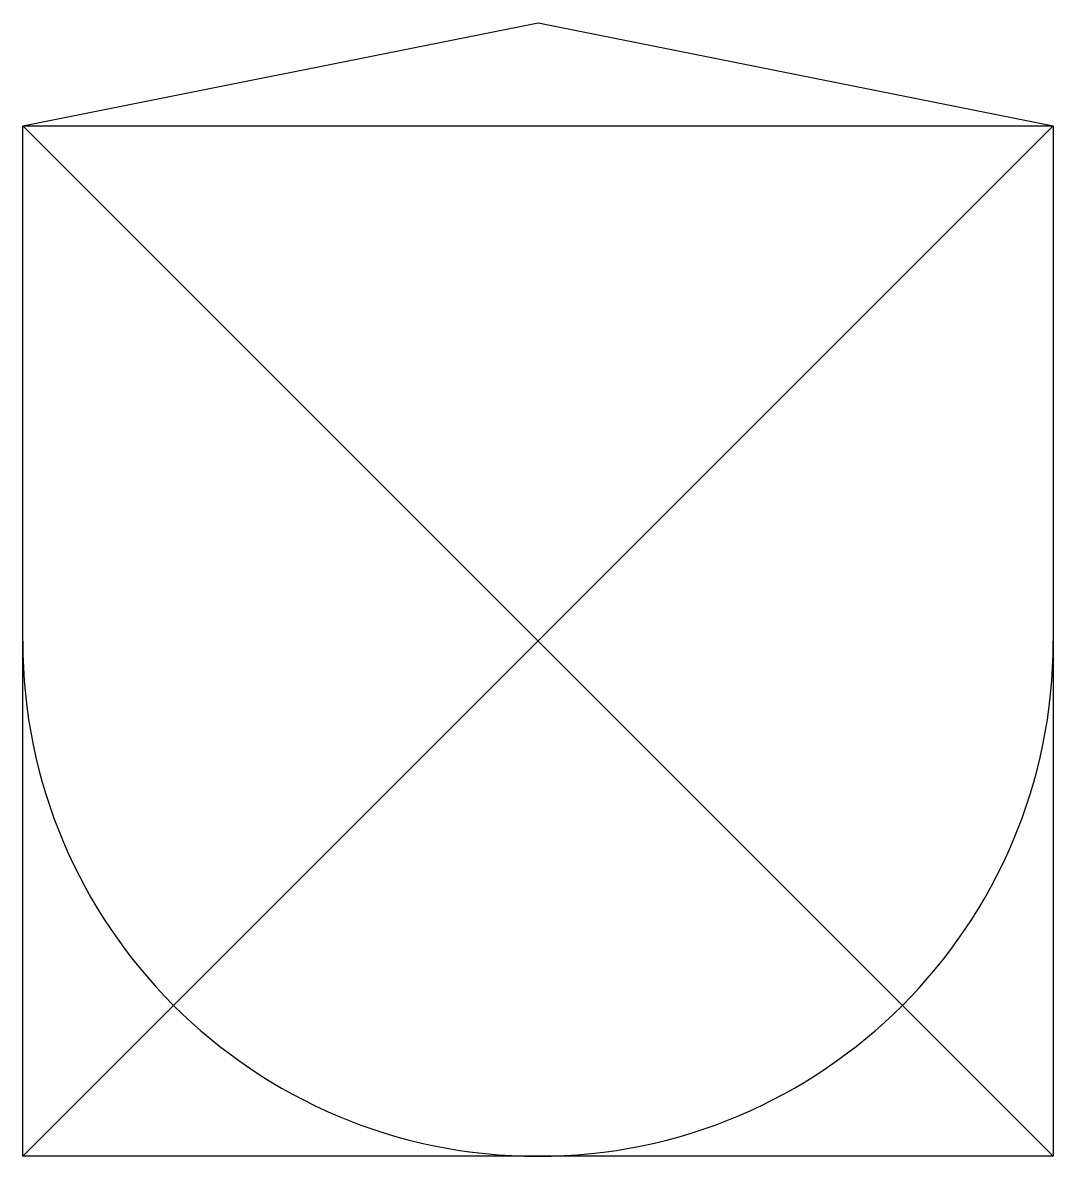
# Model space of a CAD drawing. Header units: millimetres. Extents: x 0 to 1000, y 0 to 1100.
import ezdxf

# ---------------------------------------------------------------- set-up
doc = ezdxf.new("R2010")
doc.units = ezdxf.units.MM
doc.layers.get('0').update_dxf_attribs({"lineweight": 25, "true_color": 0xffffff})

msp = doc.modelspace()

# ---------------------------------------------------------------- linework, layer by layer
for p, q in [((0, 1000), (500, 1100)), ((500, 1100), (1000, 1000)), ((0, 0), (0, 1000)), ((0, 1000), (1000, 1000)), ((0, 0), (1000, 1000)), ((1000, 0), (0, 1000)), ((0, 1000), (0, 1000)), ((1000, 1000), (1000, 0)), ((1000, 1000), (1000, 0)), ((1000, 0), (0, 0))]:
    msp.add_line(p, q)
msp.add_arc((500, 500), 500, 180, 0)

doc.saveas('drawing.dxf')
